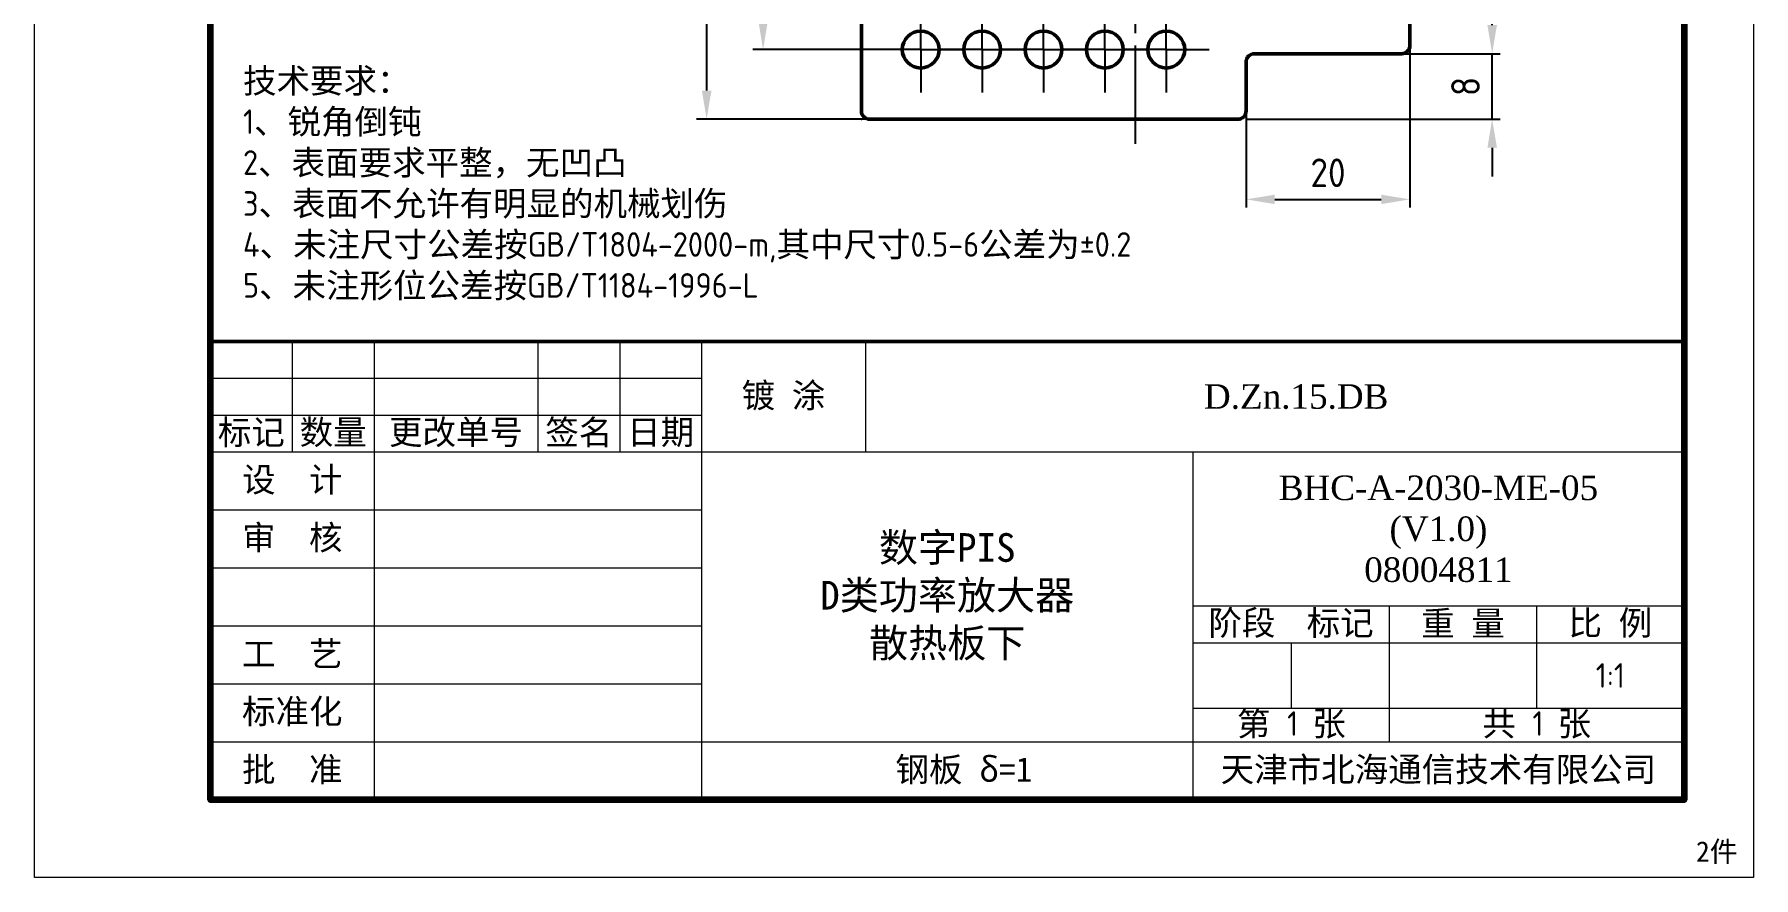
# Model space of a CAD drawing. Header units: millimetres. Extents: x -107 to 2261, y -1356 to -911.
# Drawn here: x 1355.8 to 1565.8, y -1208 to -1105 of the extents above; entities that cross this region are included whole.
import ezdxf

# ---------------------------------------------------------------- set-up
doc = ezdxf.new("R2010")
doc.units = ezdxf.units.MM
for name, pattern in [('AM_ISO08W050', [18, 12, -1.5, 3, -1.5]), ('AM_ISO08W050x2', [9, 6, -0.75, 1.5, -0.75]), ('CENTER2', [28.575, 19.05, -3.175, 3.175, -3.175])]:
    doc.linetypes.add(name, pattern=pattern)
doc.layers.get('Defpoints').update_dxf_attribs({"color": 4})
for name, color, linetype, lineweight in [('AM_0', 7, 'Continuous', 50), ('AM_5', 3, 'Continuous', 25), ('AM_6 @ 1', 2, 'Continuous', 35), ('AM_7', 4, 'AM_ISO08W050', 25), ('AM_8', 1, 'Continuous', 25), ('图层2', 4, 'CENTER2', 13)]:
    doc.layers.add(name, color=color, linetype=linetype, lineweight=lineweight)
doc.styles.add('fs', font='SIMFANG.TTF')
doc.styles.add('HZTXT', font='txt.shx')
doc.styles.get("Standard").update_dxf_attribs({"font": 'ISOCP.SHX', "bigfont": 'gbcbig.shx'})
doc.styles.add('tnr', font='TIMES.TTF')
doc.dimstyles.new('AM_ISO$0', dxfattribs={"dimtxt": 3.5, "dimasz": 3.5, "dimexe": 1, "dimexo": 1, "dimgap": 1.5, "dimtad": 1, "dimdec": 1, "dimdsep": 46, "dimtxsty": 'Standard', "dimcen": 0, "dimclrd": 256, "dimclre": 256, "dimclrt": 2, "dimadec": 0, "dimazin": 2, "dimtp": 0.1, "dimtm": 0.1, "dimtfac": 0.71, "dimtdec": 1, "dimtmove": 0, "dimatfit": 3, "dimfxl": 1, "dimlwd": -1, "dimlwe": -1, "dimarcsym": 1})
doc.dimstyles.new('ISO-25$0', dxfattribs={"dimtxt": 3, "dimasz": 3.5, "dimexe": 1.25, "dimexo": 0.625, "dimgap": 1, "dimtad": 1, "dimdsep": 46, "dimtxsty": 'HZTXT', "dimcen": 2.5, "dimadec": 0, "dimazin": 0, "dimtfac": 1, "dimtmove": 0, "dimatfit": 3, "dimfxl": 1, "dimarcsym": 0})

# ---------------------------------------------------------------- blocks, each defined once
blk = doc.blocks.new('*D145')
at = {"layer": 'AM_5', "color": 0, "lineweight": -2, "transparency": 16777216}
for p, q in [((1463.46, -956.84), (1443.59, -956.84)), ((1444.84, -960.34), (1444.84, -1103.34)), ((1463.46, -1106.84), (1443.59, -1106.84))]:
    blk.add_line(p, q, dxfattribs=at)
at = {"layer": 'AM_5', "color": 0, "transparency": 16777216}
for points in [[(1444.26, -960.34), (1445.42, -960.34), (1444.84, -956.84)], [(1444.26, -1103.34), (1445.42, -1103.34), (1444.84, -1106.84)]]:
    blk.add_solid(points, dxfattribs=at)
at = {"layer": 'Defpoints', "color": 0, "transparency": 16777216}
for p in [(1464.09, -956.84), (1444.84, -1106.84), (1464.09, -1106.84)]:
    blk.add_point(p, dxfattribs=at)
at = {"layer": 'AM_5', "color": 0, "transparency": 16777216, "insert": (1442.34, -1031.84), "char_height": 3, "attachment_point": 5, "rotation": 90, "style": 'HZTXT'}
blk.add_mtext('20*7.5=150', dxfattribs=at)
blk = doc.blocks.new('*D146')
at = {"layer": 'AM_5', "color": 0, "lineweight": -2, "transparency": 16777216}
for p, q in [((1461.25, -948.34), (1436.69, -948.34)), ((1437.94, -951.84), (1437.94, -1111.84)), ((1461.25, -1115.34), (1436.69, -1115.34))]:
    blk.add_line(p, q, dxfattribs=at)
at = {"layer": 'AM_5', "color": 0, "transparency": 16777216}
for points in [[(1437.36, -951.84), (1438.53, -951.84), (1437.94, -948.34)], [(1437.36, -1111.84), (1438.53, -1111.84), (1437.94, -1115.34)]]:
    blk.add_solid(points, dxfattribs=at)
at = {"layer": 'Defpoints', "color": 0, "transparency": 16777216}
for p in [(1461.88, -948.34), (1437.94, -1115.34), (1461.88, -1115.34)]:
    blk.add_point(p, dxfattribs=at)
at = {"layer": 'AM_5', "color": 0, "transparency": 16777216, "insert": (1435.44, -1031.84), "char_height": 3, "attachment_point": 5, "rotation": 90, "style": 'HZTXT'}
blk.add_mtext('167', dxfattribs=at)
blk = doc.blocks.new('*D148')
at = {"layer": 'AM_5', "linetype": 'ByBlock', "transparency": 16777216}
for p, q in [((1523.84, -1106.37), (1523.84, -1126.14)), ((1503.84, -1114.14), (1503.84, -1126.14)), ((1507.34, -1125.14), (1520.34, -1125.14))]:
    blk.add_line(p, q, dxfattribs=at)
at = {"layer": 'AM_5', "transparency": 16777216}
for points in [[(1507.34, -1124.56), (1507.34, -1125.72), (1503.84, -1125.14)], [(1520.34, -1124.56), (1520.34, -1125.72), (1523.84, -1125.14)]]:
    blk.add_solid(points, dxfattribs=at)
at = {"layer": 'Defpoints', "color": 0, "transparency": 16777216}
for p in [(1523.84, -1105.37), (1503.84, -1113.14), (1523.84, -1125.14)]:
    blk.add_point(p, dxfattribs=at)
at = {"layer": 'AM_5', "color": 2, "transparency": 16777216, "insert": (1513.84, -1121.89), "char_height": 3.5, "attachment_point": 5}
blk.add_mtext('20', dxfattribs=at)
blk = doc.blocks.new('*D149')
at = {"layer": 'AM_5', "linetype": 'ByBlock', "transparency": 16777216}
for p, q in [((1533.89, -1103.84), (1533.89, -1100.34)), ((1522.89, -1107.34), (1534.89, -1107.34)), ((1533.89, -1115.34), (1533.89, -1107.34)), ((1503.84, -1115.34), (1534.89, -1115.34)), ((1533.89, -1118.84), (1533.89, -1122.34))]:
    blk.add_line(p, q, dxfattribs=at)
at = {"layer": 'AM_5', "transparency": 16777216}
for points in [[(1533.31, -1103.84), (1534.48, -1103.84), (1533.89, -1107.34)], [(1533.31, -1118.84), (1534.48, -1118.84), (1533.89, -1115.34)]]:
    blk.add_solid(points, dxfattribs=at)
at = {"layer": 'Defpoints', "color": 0, "transparency": 16777216}
for p in [(1521.89, -1107.34), (1533.89, -1107.34), (1502.84, -1115.34)]:
    blk.add_point(p, dxfattribs=at)
at = {"layer": 'AM_5', "color": 2, "transparency": 16777216, "insert": (1530.64, -1111.34), "char_height": 3.5, "attachment_point": 5, "rotation": 90}
blk.add_mtext('8', dxfattribs=at)

msp = doc.modelspace()

# ---------------------------------------------------------------- linework, layer by layer
at = {"color": 0, "lineweight": 50}
for q in [(1557.328, -1142.501), (1377.328, -1198.501)]:
    msp.add_line((1377.328, -1142.501), q, dxfattribs=at)
at = {"color": 0, "lineweight": 13}
for p, q in [((1387.328, -1142.501), (1387.328, -1156.001)), ((1397.328, -1142.501), (1397.328, -1198.5)), ((1417.328, -1142.501), (1417.328, -1156.001)), ((1417.328, -1142.501), (1417.328, -1156.001)), ((1417.328, -1142.501), (1417.328, -1156.001)), ((1427.326, -1142.501), (1427.326, -1156.001)), ((1427.326, -1142.501), (1427.326, -1156.001)), ((1427.326, -1142.501), (1427.326, -1156.001)), ((1437.328, -1142.501), (1437.328, -1198.501)), ((1457.331, -1142.501), (1457.331, -1156.001)), ((1377.328, -1147.001), (1437.328, -1147.001)), ((1377.328, -1151.501), (1437.328, -1151.501)), ((1377.328, -1156.001), (1557.328, -1156.001)), ((1497.328, -1156.001), (1497.328, -1198.501)), ((1377.328, -1163.081), (1437.328, -1163.081)), ((1377.328, -1170.161), (1437.328, -1170.161)), ((1497.328, -1174.798), (1557.328, -1174.798)), ((1521.328, -1174.798), (1521.328, -1191.401)), ((1539.328, -1174.798), (1539.328, -1187.301)), ((1377.328, -1177.241), (1437.328, -1177.241)), ((1497.328, -1179.299), (1557.328, -1179.299)), ((1509.328, -1179.299), (1509.328, -1187.301)), ((1377.328, -1184.321), (1437.328, -1184.321)), ((1497.388, -1187.301), (1557.328, -1187.301)), ((1377.328, -1191.401), (1557.328, -1191.401))]:
    msp.add_line(p, q, dxfattribs=at)
at = {"color": 0, "linetype": 'ByBlock', "lineweight": 13, "ltscale": 0.4}
msp.add_lwpolyline([(1355.828, -911.001), (1565.828, -911.001), (1565.828, -1208.001), (1355.828, -1208.001)], close=True, dxfattribs=at)
at = {"color": 0, "lineweight": 100, "ltscale": 0.4}
msp.add_lwpolyline([(1377.328, -920.501), (1557.328, -920.501), (1557.328, -1198.501), (1377.328, -1198.501)], close=True, dxfattribs=at)
at = {"layer": 'AM_0'}
for p, q in [((1456.839, -949.341), (1456.839, -1114.341)), ((1523.839, -1106.341), (1523.839, -949.341)), ((1503.839, -1114.341), (1503.839, -1108.341)), ((1504.839, -1107.341), (1522.839, -1107.341)), ((1457.839, -1115.341), (1502.839, -1115.341))]:
    msp.add_line(p, q, dxfattribs=at)
for centre in [(1464.089, -1106.841), (1471.589, -1106.841), (1479.089, -1106.841), (1486.589, -1106.841), (1494.089, -1106.841)]:
    msp.add_circle(centre, 2.25, dxfattribs=at)
for centre, start, end in [((1522.839, -1106.341), 270, 0), ((1504.839, -1108.341), 90, 180), ((1457.839, -1114.341), 180, 270), ((1502.839, -1114.341), 270, 0)]:
    msp.add_arc(centre, 1, start, end, dxfattribs=at)
at = {"layer": 'AM_5'}
msp.add_point((1523.839, -1115.341), dxfattribs=at)
at = {"layer": 'AM_7'}
msp.add_line((1490.339, -1118.341), (1490.339, -945.341), dxfattribs=at)
at = {"layer": 'AM_7', "linetype": 'AM_ISO08W050x2'}
for p, q in [((1464.089, -1106.841), (1464.089, -1101.591)), ((1471.589, -1106.841), (1471.589, -1101.591)), ((1479.089, -1106.841), (1479.089, -1101.591)), ((1486.589, -1106.841), (1486.589, -1101.591)), ((1494.089, -1106.841), (1494.089, -1101.591)), ((1464.089, -1106.841), (1458.839, -1106.841)), ((1464.089, -1106.841), (1469.339, -1106.841)), ((1464.089, -1106.841), (1464.089, -1112.091)), ((1471.589, -1106.841), (1466.339, -1106.841)), ((1471.589, -1106.841), (1476.839, -1106.841)), ((1471.589, -1106.841), (1471.589, -1112.091)), ((1479.089, -1106.841), (1473.839, -1106.841)), ((1479.089, -1106.841), (1484.339, -1106.841)), ((1479.089, -1106.841), (1479.089, -1112.091)), ((1486.589, -1106.841), (1481.339, -1106.841)), ((1486.589, -1106.841), (1491.839, -1106.841)), ((1486.589, -1106.841), (1486.589, -1112.091)), ((1494.089, -1106.841), (1488.839, -1106.841)), ((1494.089, -1106.841), (1499.339, -1106.841)), ((1494.089, -1106.841), (1494.089, -1112.091))]:
    msp.add_line(p, q, dxfattribs=at)
at = {"layer": 'AM_8'}
msp.add_point((1456.839, -1115.341), dxfattribs=at)

# ---------------------------------------------------------------- texts
at = {"layer": 'AM_6 @ 1', "color": 2, "style": 'fs'}
msp.add_text('2件', height=2.5, dxfattribs=at).set_placement((1558.779, -1206.063))
at = {"layer": '图层2', "color": 0, "linetype": 'ByBlock', "ltscale": 0.4}
for s, insert, char_height, width, attachment_point in [('{\\fFangSong_GB2312|b0|i0|c134|p49;技术要求：}\\P1{\\fFangSong_GB2312|b0|i0|c134|p49;、锐角倒钝}\\P2{\\fFangSong_GB2312|b0|i0|c134|p49;、表面要求平整，无凹凸}\\P3{\\fFangSong_GB2312|b0|i0|c134|p49;、表面不允许有明显的机械划伤}\\P4{\\fFangSong_GB2312|b0|i0|c134|p49;、未注尺寸公差按}GB/T1804-2000-m,{\\fFangSong_GB2312|b0|i0|c134|p49;其中尺寸}0.5-6{\\fFangSong_GB2312|b0|i0|c134|p49;公差为}%%P0.2\\P5{\\fFangSong_GB2312|b0|i0|c134|p49;、未注形位公差按}GB/T1184-1996-L', (1381.311, -1109.143), 3, 382.79824, 1), ('{\\fFangSong_GB2312|b0|i0|c134|p49;镀 涂}', (1447.33, -1149.251), 3, 20.00298, 5), ('  {\\fFangSong_GB2312|b0|i0|c134|p49;\\H1.0714x; \\fTimes New Roman|b0|i0|c0|p18;D.Zn.15.DB}', (1507.33, -1149.251), 2.8, 99.99702, 5), ('{\\fFangSong_GB2312|b0|i0|c134|p49;标记}', (1382.328, -1153.751), 3, 10, 5), ('{\\fFangSong_GB2312|b0|i0|c134|p49;数量}', (1392.328, -1153.751), 3, 10, 5), ('{\\fFangSong_GB2312|b0|i0|c134|p49;更改单号}', (1407.328, -1153.751), 3, 20, 5), ('{\\fFangSong_GB2312|b0|i0|c134|p49;签名}', (1422.327, -1153.751), 3, 9.99778, 5), ('{\\fFangSong_GB2312|b0|i0|c134|p49;日期}', (1432.327, -1153.751), 3, 10.00222, 5), ('{\\fFangSong_GB2312|b0|i0|c134|p49;设  计}', (1387.328, -1159.541), 3, 20, 5), ('{\\fFangSong_GB2312|b0|i0|c134|p49;审  核}', (1387.328, -1166.621), 3, 20, 5), ('{\\fFangSong_GB2312|b0|i0|c134|p49;数字PIS\\PD类功率放大器\\P散热板下}', (1467.328, -1173.701), 3.5, 60, 5), ('{\\fFangSong_GB2312|b0|i0|c134|p49;阶段}', (1503.328, -1177.048), 3, 12, 5), ('{\\fFangSong_GB2312|b0|i0|c134|p49;标记}', (1515.328, -1177.048), 3, 12, 5), ('{\\fFangSong_GB2312|b0|i0|c134|p49;重 量}', (1530.328, -1177.048), 3, 18, 5), ('{\\fFangSong_GB2312|b0|i0|c134|p49;比 例}', (1548.328, -1177.048), 3, 18, 5), ('{\\fFangSong_GB2312|b0|i0|c134|p49;工  艺}', (1387.328, -1180.781), 3, 20, 5), ('1:1', (1548.328, -1183.3), 3, 18, 5), ('{\\fFangSong_GB2312|b0|i0|c134|p49;标准化}', (1387.328, -1187.861), 3, 20, 5), ('{\\fFangSong_GB2312|b0|i0|c134|p49;第 }1 {\\fFangSong_GB2312|b0|i0|c134|p49;张}', (1509.358, -1189.351), 3, 23.94008, 5), ('{\\fFangSong_GB2312|b0|i0|c134|p49;共 }1 {\\fFangSong_GB2312|b0|i0|c134|p49;张}', (1539.328, -1189.351), 3, 36, 5), ('{\\fFangSong_GB2312|b0|i0|c134|p49;批  准}', (1387.328, -1194.951), 3, 20, 5), ('{\\fFangSong_GB2312|b0|i0|c134|p49;  钢板 δ=1}', (1467.328, -1194.951), 3, 60, 5), ('{\\fFangSong_GB2312|b0|i0|c134|p49;天津市北海通信技术有限公司}', (1527.328, -1194.951), 3, 60, 5)]:
    msp.add_mtext(s, dxfattribs=dict(at, insert=insert, char_height=char_height, width=width, attachment_point=attachment_point))
at = {"layer": '图层2', "ltscale": 0.4, "insert": (1527.328, -1165.4), "char_height": 3, "width": 60, "attachment_point": 5, "style": 'tnr'}
msp.add_mtext('BHC-A-2030-ME-05\\P(V1.0)\\P08004811', dxfattribs=at)

# ---------------------------------------------------------------- dimensions: what is measured, and where the dimension line sits
at = {"layer": 'AM_5'}
for base, p1, p2, dimstyle, picture, middle in [((1437.944, -1115.341), (1461.879, -948.341), (1461.879, -1115.341), 'ISO-25$0', '*D146', (1435.444, -1031.841)), ((1533.894, -1107.341), (1502.839, -1115.341), (1521.894, -1107.341), 'AM_ISO$0', '*D149', (1530.644, -1111.341))]:
    dim = msp.add_linear_dim(base=base, p1=p1, p2=p2, angle=90, dimstyle=dimstyle, dxfattribs=at)
    dim.commit()
    dim.dimension.update_dxf_attribs({"geometry": picture, "text_midpoint": middle})
dim = msp.add_linear_dim(base=(1444.839, -1106.841), p1=(1464.089, -956.841), p2=(1464.089, -1106.841), angle=90, text='20*7.5=<>', dimstyle='ISO-25$0', dxfattribs=at)
dim.commit()
dim.dimension.update_dxf_attribs({"geometry": '*D145', "text_midpoint": (1442.339, -1031.841)})
dim = msp.add_linear_dim(base=(1523.839, -1125.14), p1=(1503.839, -1113.14), p2=(1523.839, -1105.371), dimstyle='AM_ISO$0', dxfattribs=at)
dim.commit()
dim.dimension.update_dxf_attribs({"geometry": '*D148', "text_midpoint": (1513.839, -1121.89)})

doc.saveas('drawing.dxf')
